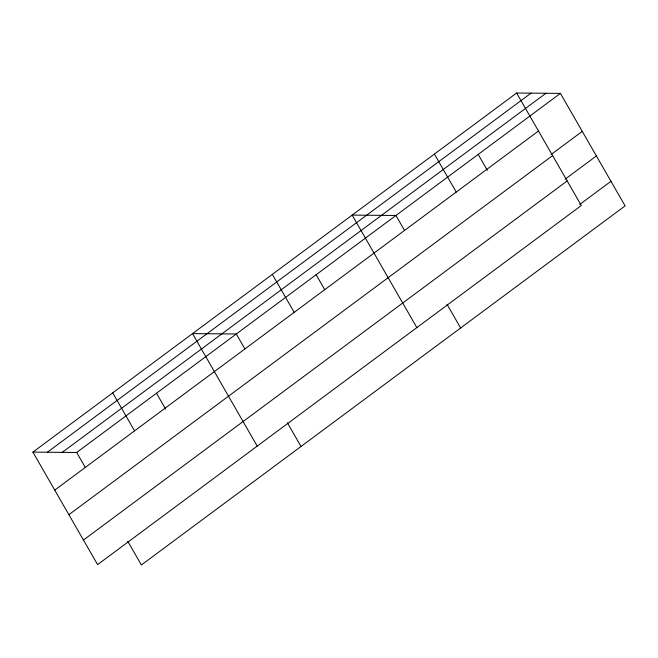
<?xml version="1.0" encoding="UTF-8"?>
<svg xmlns="http://www.w3.org/2000/svg" width="658" height="658" viewBox="0 0 658 658"><rect width="100%" height="100%" fill="white"/><g stroke="black" fill="none" stroke-linecap="round" stroke-linejoin="round"><path stroke-width="0.99" d="M516.62 93.017L581.31 205.518L97.59 564.622L32.9 452.12L516.62 93.017L560.41 93.378L625.1 205.88L141.38 564.983L127.751 541.279M47.351 452.235L531.072 93.132M62.239 452.359L545.959 93.263M32.9 452.12L76.69 452.482L560.41 93.378M54.746 490.111L538.466 131.016M551.009 154.572L582.256 131.378M68.884 514.704L552.605 155.601M565.148 179.165L596.395 155.962M83.451 540.037L567.171 180.934M579.714 204.49L610.961 181.295M478.177 154.424L487.323 170.332M434.387 154.062L456.233 192.062M404.58 230.497L395.943 215.47L352.153 215.108L416.851 327.61M447.004 304.267L460.633 327.98M316.128 274.723L324.764 289.75M272.338 274.361L294.192 312.361M244.957 348.995L236.312 333.976L192.531 333.614L257.22 446.116M287.373 422.773L301.01 446.478M156.505 393.229L165.651 409.136M112.715 392.867L134.561 430.858M76.69 452.482L85.326 467.501"/></g></svg>
